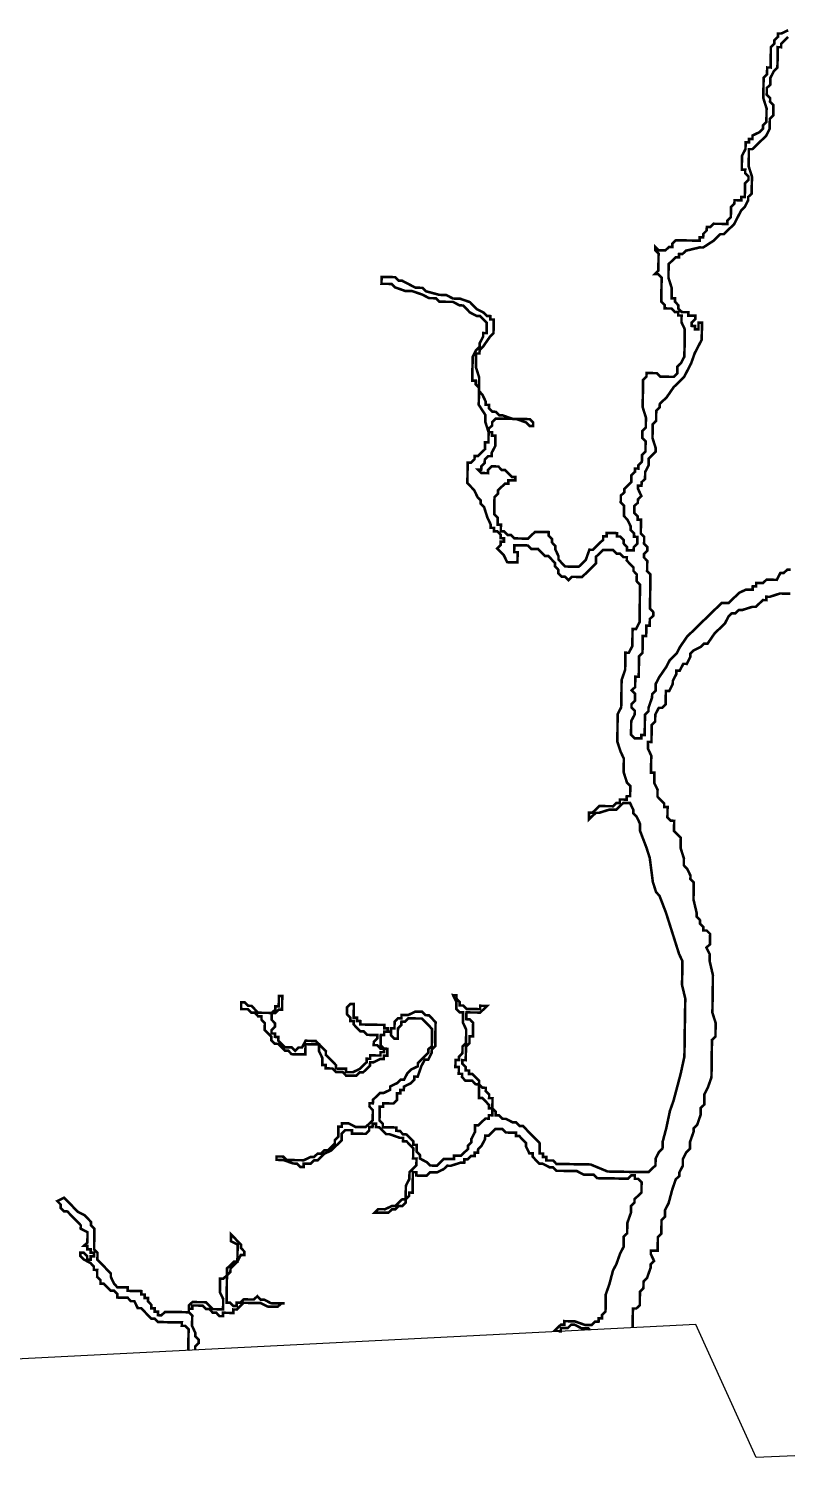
# Model space of a CAD drawing. Header units: metres. Extents: x 266208 to 280437, y 2124392 to 2131586.
# Drawn here: x 267410 to 268292, y 2127092 to 2128779 of the extents above; entities that cross this region are included whole.
import ezdxf

# ---------------------------------------------------------------- set-up
doc = ezdxf.new("R2010")
doc.units = ezdxf.units.M
doc.layers.add('LOW TIDE LINE', color=5, linetype='Continuous')

msp = doc.modelspace()

# ---------------------------------------------------------------- linework, layer by layer
at = {"color": 3}
msp.add_lwpolyline([(269357.3, 2126802.5), (269075.3, 2126943.5), (268581.9, 2127126.8), (268257.7, 2127112.7), (268187.2, 2127267.7), (267355.5, 2127225.4)], dxfattribs=at)
at = {"layer": 'LOW TIDE LINE', "const_width": 3}
for points in [[(268021.9, 2127259.3), (268021.9, 2127260), (268025.9, 2127263.9), (268030, 2127267.8), (268033.9, 2127267.8), (268034, 2127271.8), (268038, 2127271.7), (268042, 2127271.6), (268045.9, 2127271.6), (268057.8, 2127267.4), (268061.8, 2127267.4), (268065.8, 2127267.3), (268069.8, 2127271.2), (268073.8, 2127271.2), (268073.9, 2127275.2), (268077.8, 2127275.1), (268077.9, 2127279.1), (268081.9, 2127283), (268082, 2127287), (268082.2, 2127298.9), (268082.2, 2127302.9), (268086.4, 2127314.8), (268090.6, 2127330.7), (268094.7, 2127338.6), (268098.9, 2127350.5), (268103, 2127358.4), (268103, 2127362.3), (268103.1, 2127366.3), (268103.1, 2127370.3), (268107.2, 2127374.2), (268107.2, 2127378.2), (268107.3, 2127386.2), (268111.5, 2127398.1), (268111.6, 2127406), (268115.7, 2127410), (268115.7, 2127413.9), (268119.8, 2127417.9), (268123.8, 2127421.8), (268123.9, 2127425.8), (268123.9, 2127429.7), (268124, 2127433.7), (268120, 2127437.8), (268116.1, 2127437.8), (268116.1, 2127441.8), (268112.1, 2127441.9), (268108.1, 2127437.9), (268096.2, 2127438.1), (268092.2, 2127438.2), (268080.2, 2127438.3), (268072.3, 2127438.5), (268068.3, 2127442.5), (268060.4, 2127442.6), (268056.4, 2127442.7), (268048.5, 2127446.8), (268044.5, 2127446.8), (268040.5, 2127446.9), (268028.6, 2127447.1), (268024.6, 2127447.1), (268020.7, 2127451.2), (268016.7, 2127451.2), (268008.8, 2127455.3), (268004.8, 2127455.4), (268000.9, 2127459.4), (267997, 2127463.5), (267997, 2127467.4), (267993.1, 2127467.5), (267989.2, 2127475.5), (267989.2, 2127479.5), (267985.3, 2127483.5), (267981.4, 2127487.6), (267977.4, 2127487.6), (267977.5, 2127491.6), (267973.5, 2127491.7), (267969.5, 2127491.7), (267965.5, 2127491.8), (267961.6, 2127495.8), (267957.6, 2127495.9), (267953.7, 2127496), (267949.6, 2127492), (267945.6, 2127488.1), (267941.6, 2127488.2), (267941.5, 2127484.2), (267937.4, 2127476.3), (267933.4, 2127472.4), (267933.3, 2127468.4), (267929.4, 2127468.4), (267929.3, 2127464.5), (267925.3, 2127464.5), (267921.3, 2127460.6), (267917.3, 2127460.6), (267917.2, 2127456.7), (267913.3, 2127456.7), (267901.3, 2127452.9), (267897.3, 2127453), (267893.2, 2127449), (267885.2, 2127445.2), (267881.2, 2127445.2), (267877.3, 2127445.3), (267873.2, 2127441.4), (267869.2, 2127441.4), (267865.3, 2127441.5), (267861.3, 2127441.6), (267861.3, 2127445.5), (267857.3, 2127445.6), (267857.3, 2127441.6), (267857.2, 2127437.6), (267857.2, 2127433.6), (267857.1, 2127425.7), (267857, 2127421.7), (267853, 2127421.8), (267853, 2127417.8), (267848.9, 2127413.9), (267848.9, 2127409.9), (267844.8, 2127405.9), (267840.8, 2127406), (267836.8, 2127402.1), (267832.8, 2127402.1), (267828.8, 2127398.2), (267824.8, 2127398.3), (267820.8, 2127398.3), (267816.8, 2127398.4), (267812.9, 2127398.4), (267816.9, 2127402.4), (267824.9, 2127402.3), (267832.9, 2127406.1), (267836.9, 2127406.1), (267840.9, 2127410), (267844.9, 2127413.9), (267848.9, 2127413.9), (267849, 2127417.8), (267849, 2127421.8), (267849.2, 2127429.8), (267853.3, 2127437.7), (267853.3, 2127441.7), (267853.4, 2127445.6), (267857.4, 2127449.6), (267861.4, 2127453.5), (267861.5, 2127457.5), (267861.6, 2127461.5), (267857.6, 2127461.5), (267857.7, 2127469.5), (267857.8, 2127473.5), (267853.8, 2127477.5), (267849.9, 2127481.5), (267845.9, 2127481.6), (267846, 2127485.6), (267842, 2127485.6), (267830.1, 2127489.8), (267826.1, 2127489.9), (267822.2, 2127493.9), (267818.3, 2127497.9), (267814.3, 2127498), (267814.4, 2127502), (267810.4, 2127502), (267810.3, 2127498.1), (267806.4, 2127498.1), (267806.3, 2127494.1), (267802.3, 2127490.2), (267798.3, 2127490.3), (267794.3, 2127490.3), (267790.3, 2127490.4), (267786.3, 2127490.4), (267786.4, 2127494.4), (267782.4, 2127494.5), (267778.4, 2127494.5), (267774.4, 2127490.6), (267774.3, 2127486.6), (267774.3, 2127482.6), (267766.2, 2127474.8), (267762.2, 2127470.9), (267754.1, 2127467), (267750.1, 2127463.1), (267746.1, 2127459.2), (267742.1, 2127459.2), (267738, 2127455.3), (267734.1, 2127455.4), (267730.1, 2127455.4), (267730, 2127451.4), (267726, 2127451.5), (267722.1, 2127455.5), (267718.1, 2127455.6), (267706.2, 2127459.7), (267702.3, 2127459.8), (267698.3, 2127459.9), (267698.3, 2127463.8), (267702.3, 2127463.8), (267706.3, 2127463.7), (267710.2, 2127459.7), (267714.2, 2127459.6), (267718.2, 2127459.6), (267722.2, 2127459.5), (267726.1, 2127459.5), (267730.1, 2127459.4), (267738.2, 2127463.3), (267742.1, 2127463.2), (267746.2, 2127467.1), (267750.2, 2127467.1), (267754.2, 2127471), (267758.2, 2127470.9), (267762.2, 2127474.9), (267766.3, 2127478.8), (267766.3, 2127482.8), (267770.3, 2127486.7), (267770.5, 2127494.7), (267770.5, 2127498.6), (267774.5, 2127498.6), (267774.6, 2127502.6), (267778.5, 2127502.5), (267782.5, 2127502.4), (267790.4, 2127498.3), (267794.4, 2127498.3), (267798.4, 2127498.2), (267802.4, 2127498.2), (267806.4, 2127502.1), (267810.4, 2127506), (267810.5, 2127510), (267810.6, 2127514), (267810.6, 2127518), (267806.7, 2127522), (267806.8, 2127526), (267810.7, 2127525.9), (267810.8, 2127529.9), (267814.8, 2127533.8), (267818.9, 2127537.8), (267822.9, 2127537.7), (267830.9, 2127541.6), (267830.9, 2127545.5), (267839, 2127549.4), (267843, 2127553.3), (267847, 2127553.3), (267851.1, 2127561.2), (267855.1, 2127565.1), (267863.1, 2127569), (267863.2, 2127572.9), (267867.2, 2127576.9), (267871.3, 2127580.8), (267875.3, 2127584.7), (267875.4, 2127588.7), (267879.4, 2127592.6), (267879.5, 2127596.6), (267879.5, 2127600.6), (267879.6, 2127604.6), (267879.6, 2127608.5), (267879.7, 2127612.5), (267875.8, 2127616.6), (267871.9, 2127620.6), (267867.9, 2127624.7), (267864, 2127624.7), (267860, 2127624.8), (267856, 2127624.8), (267852, 2127624.9), (267848, 2127621), (267844, 2127621), (267843.9, 2127617), (267839.9, 2127613.1), (267839.8, 2127609.1), (267839.8, 2127605.2), (267839.7, 2127601.2), (267835.7, 2127601.2), (267831.8, 2127605.3), (267831.9, 2127609.2), (267827.9, 2127609.3), (267823.9, 2127609.4), (267823.8, 2127605.4), (267819.9, 2127605.4), (267819.8, 2127601.5), (267819.8, 2127597.5), (267819.7, 2127593.5), (267823.6, 2127589.5), (267827.6, 2127589.4), (267827.5, 2127585.4), (267827.5, 2127581.4), (267823.5, 2127581.5), (267823.4, 2127577.5), (267819.5, 2127577.6), (267811.4, 2127573.7), (267807.5, 2127573.8), (267807.4, 2127569.8), (267803.4, 2127565.9), (267799.3, 2127561.9), (267795.3, 2127562), (267791.3, 2127558.1), (267787.3, 2127558.1), (267783.3, 2127558.2), (267779.4, 2127558.2), (267775.4, 2127562.3), (267767.5, 2127562.4), (267763.6, 2127566.4), (267759.6, 2127566.5), (267755.6, 2127566.6), (267755.6, 2127570.5), (267751.7, 2127570.6), (267751.7, 2127574.6), (267751.8, 2127578.6), (267747.9, 2127586.6), (267748, 2127590.6), (267748, 2127594.5), (267744.1, 2127594.6), (267740.1, 2127594.7), (267736.1, 2127594.7), (267732.1, 2127594.8), (267732.1, 2127590.8), (267731.9, 2127582.8), (267728, 2127582.9), (267724, 2127582.9), (267720, 2127583), (267716, 2127583.1), (267712.1, 2127587.1), (267708.1, 2127587.2), (267704.2, 2127591.2), (267700.3, 2127595.2), (267696.3, 2127595.3), (267692.4, 2127599.3), (267692.4, 2127603.3), (267688.5, 2127607.4), (267684.6, 2127611.4), (267684.7, 2127619.4), (267680.8, 2127623.4), (267680.8, 2127627.4), (267676.8, 2127627.4), (267672.9, 2127631.5), (267668.9, 2127631.5), (267665, 2127635.6), (267657.1, 2127635.7), (267657.2, 2127643.7), (267661.1, 2127643.6), (267665.1, 2127639.6), (267669.1, 2127639.5), (267673, 2127635.5), (267676.9, 2127631.4), (267680.9, 2127631.4), (267684.9, 2127631.3), (267688.8, 2127631.3), (267692.8, 2127631.2), (267696.9, 2127635.1), (267696.9, 2127639.1), (267700.9, 2127639), (267701, 2127643), (267701.1, 2127651), (267705.1, 2127650.9), (267705, 2127646.9), (267704.9, 2127643), (267704.9, 2127639), (267704.8, 2127635), (267700.8, 2127635.1), (267696.8, 2127631.1), (267692.8, 2127631.2), (267692.8, 2127627.2), (267692.7, 2127623.2), (267696.6, 2127619.2), (267696.6, 2127615.2), (267692.5, 2127611.3), (267692.5, 2127607.3), (267696.5, 2127607.2), (267696.4, 2127603.3), (267700.4, 2127603.2), (267700.3, 2127599.2), (267704.2, 2127595.2), (267708.2, 2127591.1), (267712.1, 2127591.1), (267716.1, 2127591), (267720, 2127587), (267724.1, 2127590.9), (267728.1, 2127590.9), (267732.2, 2127598.8), (267736.1, 2127598.7), (267740.1, 2127598.6), (267744.1, 2127598.6), (267748, 2127594.5), (267752, 2127590.5), (267755.9, 2127586.5), (267755.8, 2127582.5), (267759.7, 2127578.4), (267763.7, 2127574.4), (267767.6, 2127570.4), (267767.5, 2127566.4), (267771.5, 2127566.3), (267775.5, 2127566.3), (267779.5, 2127566.2), (267779.4, 2127562.2), (267783.4, 2127562.2), (267787.4, 2127562.1), (267795.4, 2127566), (267799.4, 2127569.9), (267803.5, 2127573.8), (267803.5, 2127577.8), (267807.5, 2127577.7), (267807.6, 2127581.7), (267811.6, 2127581.7), (267815.5, 2127581.6), (267819.5, 2127581.6), (267819.6, 2127585.5), (267823.6, 2127585.5), (267823.6, 2127589.5), (267819.6, 2127589.5), (267815.7, 2127593.6), (267811.7, 2127593.6), (267811.8, 2127597.6), (267815.8, 2127601.5), (267815.9, 2127605.5), (267811.9, 2127605.6), (267807.9, 2127605.6), (267803.9, 2127605.7), (267800, 2127609.7), (267796, 2127609.8), (267792.1, 2127613.8), (267788.2, 2127617.9), (267788.3, 2127621.8), (267784.3, 2127621.9), (267784.3, 2127625.9), (267780.4, 2127629.9), (267780.5, 2127633.9), (267780.5, 2127637.9), (267784.6, 2127641.8), (267788.5, 2127641.7), (267788.5, 2127637.8), (267788.4, 2127633.8), (267788.4, 2127629.8), (267788.3, 2127625.8), (267792.3, 2127625.8), (267792.2, 2127621.8), (267796.2, 2127621.7), (267796.2, 2127617.7), (267800.1, 2127617.7), (267808.1, 2127617.6), (267812.1, 2127617.5), (267816.1, 2127617.4), (267820, 2127617.4), (267824, 2127617.3), (267824, 2127613.3), (267827.9, 2127613.3), (267827.9, 2127609.3), (267831.9, 2127609.2), (267831.9, 2127613.2), (267835.9, 2127613.2), (267836, 2127621.1), (267840.1, 2127625.1), (267844, 2127625), (267844.1, 2127629), (267848.1, 2127628.9), (267852.1, 2127628.9), (267860.1, 2127632.7), (267864.1, 2127632.7), (267868, 2127632.6), (267872, 2127628.6), (267876, 2127628.5), (267879.9, 2127624.5), (267883.8, 2127620.4), (267883.7, 2127616.5), (267883.7, 2127612.5), (267883.6, 2127608.5), (267883.6, 2127604.5), (267883.5, 2127600.5), (267883.4, 2127596.5), (267883.4, 2127592.6), (267879.4, 2127588.6), (267879.3, 2127584.7), (267875.2, 2127576.8), (267871.2, 2127576.8), (267867.1, 2127568.9), (267863, 2127557), (267859, 2127557.1), (267858.9, 2127553.1), (267854.9, 2127549.2), (267846.9, 2127545.3), (267846.8, 2127541.3), (267842.8, 2127541.4), (267842.8, 2127537.4), (267838.8, 2127537.5), (267838.7, 2127529.5), (267834.6, 2127525.6), (267826.7, 2127525.7), (267822.7, 2127525.7), (267822.6, 2127521.8), (267818.6, 2127521.8), (267818.6, 2127517.8), (267818.5, 2127513.9), (267818.5, 2127509.9), (267818.4, 2127505.9), (267822.3, 2127501.9), (267822.3, 2127497.9), (267826.3, 2127497.8), (267830.2, 2127497.8), (267838.2, 2127497.6), (267838.1, 2127493.7), (267842.1, 2127493.6), (267846, 2127489.6), (267850, 2127489.5), (267854, 2127485.5), (267857.9, 2127481.4), (267857.8, 2127477.4), (267861.8, 2127477.4), (267861.7, 2127469.4), (267865.6, 2127465.4), (267865.5, 2127461.4), (267873.4, 2127457.3), (267877.4, 2127453.3), (267881.4, 2127453.2), (267885.3, 2127453.1), (267889.4, 2127457.1), (267893.4, 2127461), (267905.4, 2127460.8), (267905.4, 2127464.8), (267913.4, 2127464.7), (267917.4, 2127468.6), (267921.5, 2127472.5), (267921.5, 2127476.5), (267925.6, 2127480.4), (267925.6, 2127484.4), (267929.7, 2127492.3), (267929.8, 2127496.3), (267929.8, 2127500.3), (267933.8, 2127500.2), (267937.8, 2127504.2), (267941.9, 2127508.1), (267945.9, 2127508), (267945.9, 2127512), (267949.9, 2127511.9), (267950, 2127515.9), (267950, 2127519.9), (267946, 2127520), (267946.1, 2127523.9), (267942.2, 2127528), (267938.3, 2127532), (267934.3, 2127532.1), (267934.3, 2127536.1), (267934.4, 2127540), (267934.4, 2127544), (267934.5, 2127548), (267930.5, 2127548.1), (267926.6, 2127552.1), (267922.6, 2127552.2), (267918.6, 2127552.2), (267914.7, 2127556.3), (267914.8, 2127560.2), (267910.8, 2127560.3), (267910.9, 2127564.3), (267910.9, 2127568.3), (267906.9, 2127568.3), (267907, 2127572.3), (267907, 2127576.3), (267911, 2127576.2), (267911.1, 2127580.2), (267915.1, 2127584.1), (267915.2, 2127592.1), (267919.3, 2127596), (267919.3, 2127600), (267919.4, 2127604), (267919.5, 2127608), (267919.5, 2127611.9), (267915.6, 2127620), (267915.7, 2127624), (267915.8, 2127627.9), (267915.8, 2127631.9), (267911.8, 2127632), (267907.9, 2127636), (267908, 2127644), (267904.2, 2127652), (267908.2, 2127651.9), (267908.1, 2127648), (267912, 2127643.9), (267912, 2127639.9), (267915.9, 2127639.9), (267919.9, 2127635.8), (267923.8, 2127635.8), (267927.8, 2127635.7), (267931.8, 2127635.7), (267935.8, 2127635.6), (267935.8, 2127639.6), (267939.8, 2127639.5), (267943.8, 2127639.5), (267939.8, 2127635.5), (267935.7, 2127631.6), (267931.7, 2127631.7), (267927.8, 2127631.7), (267923.8, 2127631.8), (267919.8, 2127631.9), (267919.7, 2127627.9), (267919.7, 2127623.9), (267923.7, 2127623.8), (267927.6, 2127619.8), (267927.5, 2127615.8), (267927.5, 2127611.8), (267927.4, 2127607.9), (267927.4, 2127603.9), (267923.4, 2127603.9), (267923.3, 2127599.9), (267923.3, 2127596), (267919.2, 2127592), (267919.2, 2127588.1), (267919, 2127580.1), (267919, 2127576.1), (267915, 2127576.2), (267914.9, 2127572.2), (267918.9, 2127568.2), (267918.8, 2127564.2), (267922.8, 2127564.1), (267922.7, 2127560.1), (267926.7, 2127560.1), (267930.6, 2127556), (267934.6, 2127552), (267934.5, 2127548), (267938.4, 2127544), (267942.4, 2127543.9), (267942.3, 2127539.9), (267946.3, 2127535.9), (267946.2, 2127531.9), (267950.2, 2127531.8), (267950, 2127519.9), (267953.9, 2127515.9), (267953.9, 2127511.9), (267957.9, 2127511.8), (267961.8, 2127507.8), (267965.8, 2127507.7), (267973.7, 2127503.6), (267977.7, 2127503.6), (267981.6, 2127499.5), (267985.6, 2127499.5), (267989.5, 2127495.4), (267993.4, 2127491.4), (267997.3, 2127487.4), (268001.3, 2127483.3), (268005.2, 2127479.3), (268005.1, 2127475.3), (268005, 2127467.3), (268009, 2127467.3), (268008.9, 2127463.3), (268012.9, 2127463.2), (268012.8, 2127459.2), (268020.8, 2127459.1), (268024.7, 2127455.1), (268028.7, 2127455), (268040.7, 2127454.9), (268048.6, 2127454.7), (268056.6, 2127454.6), (268064.5, 2127454.5), (268084.3, 2127446.3), (268088.3, 2127446.2), (268096.3, 2127446.1), (268112.2, 2127445.8), (268116.2, 2127445.8), (268120.2, 2127445.7), (268124.1, 2127445.7), (268128.1, 2127445.6), (268132.1, 2127445.6), (268136.1, 2127449.5), (268140.2, 2127453.4), (268140.3, 2127461.4), (268144.4, 2127469.3), (268148.4, 2127473.2), (268148.6, 2127481.2), (268152.8, 2127497), (268157, 2127516.9), (268161.2, 2127528.8), (268165.4, 2127544.6), (268169.6, 2127560.5), (268173.9, 2127580.4), (268174, 2127588.3), (268174.1, 2127592.3), (268174.2, 2127604.2), (268174.4, 2127616.2), (268174.6, 2127628.1), (268174.9, 2127648), (268171.1, 2127664), (268171.3, 2127672), (268171.4, 2127680), (268171.5, 2127691.9), (268167.7, 2127699.9), (268152.5, 2127747.9), (268144.8, 2127768), (268140.9, 2127772), (268137.1, 2127784), (268133.5, 2127811.9), (268129.7, 2127823.9), (268122, 2127844), (268122.1, 2127851.9), (268118.3, 2127859.9), (268114.3, 2127864), (268114.4, 2127868), (268110.5, 2127876), (268106.5, 2127876), (268102.6, 2127876.1), (268098.5, 2127872.2), (268094.5, 2127868.3), (268090.5, 2127868.3), (268086.5, 2127868.4), (268074.5, 2127864.6), (268070.5, 2127864.6), (268066.5, 2127860.7), (268062.5, 2127856.8), (268062.6, 2127864.7), (268066.6, 2127864.7), (268074.6, 2127872.5), (268078.6, 2127872.5), (268082.6, 2127872.4), (268090.6, 2127872.3), (268094.6, 2127876.2), (268098.6, 2127876.2), (268098.6, 2127880.1), (268102.6, 2127880.1), (268106.6, 2127880), (268106.7, 2127884), (268110.6, 2127884), (268110.7, 2127887.9), (268110.8, 2127895.9), (268106.9, 2127899.9), (268103.1, 2127911.9), (268103.1, 2127915.9), (268103.3, 2127927.9), (268099.5, 2127935.9), (268095.6, 2127947.9), (268095.7, 2127951.9), (268095.8, 2127955.9), (268095.9, 2127963.8), (268095.9, 2127967.8), (268096.1, 2127975.8), (268096.1, 2127979.7), (268100.2, 2127987.7), (268100.3, 2127995.6), (268100.4, 2127999.6), (268100.6, 2128011.5), (268100.6, 2128015.5), (268100.7, 2128019.5), (268104.8, 2128031.4), (268104.9, 2128035.4), (268104.9, 2128039.4), (268105, 2128043.3), (268105.1, 2128047.3), (268105.1, 2128051.3), (268109.1, 2128051.2), (268113.2, 2128059.1), (268113.3, 2128063.1), (268113.3, 2128067.1), (268113.4, 2128075.1), (268113.5, 2128079.1), (268117.5, 2128079), (268121.6, 2128086.9), (268121.6, 2128090.9), (268121.7, 2128094.9), (268121.7, 2128098.8), (268121.8, 2128102.8), (268121.9, 2128110.8), (268122, 2128118.8), (268122.2, 2128126.7), (268122.2, 2128130.7), (268118.3, 2128134.7), (268118.4, 2128142.7), (268114.5, 2128146.7), (268114.5, 2128150.7), (268110.6, 2128154.8), (268106.7, 2128158.8), (268106.8, 2128162.8), (268102.8, 2128162.8), (268098.8, 2128166.9), (268094.9, 2128166.9), (268090.9, 2128171), (268087, 2128171), (268083, 2128171.1), (268079, 2128171.2), (268075, 2128167.2), (268070.9, 2128163.3), (268070.8, 2128155.4), (268066.8, 2128151.4), (268062.7, 2128147.5), (268058.7, 2128143.6), (268054.6, 2128139.7), (268050.7, 2128139.7), (268046.7, 2128139.8), (268042.7, 2128139.8), (268038.7, 2128135.9), (268034.7, 2128139.9), (268030.8, 2128140), (268026.8, 2128144), (268026.9, 2128148), (268023, 2128152.1), (268023, 2128156), (268019.1, 2128160.1), (268015.2, 2128164.1), (268011.2, 2128164.2), (268007.3, 2128168.2), (268003.4, 2128172.3), (267999.4, 2128172.3), (267995.4, 2128172.4), (267991.5, 2128176.4), (267987.5, 2128176.5), (267983.5, 2128176.5), (267979.5, 2128176.6), (267975.6, 2128176.7), (267975.5, 2128172.7), (267975.4, 2128168.7), (267979.4, 2128168.6), (267979.4, 2128164.7), (267979.3, 2128160.7), (267979.2, 2128156.7), (267975.3, 2128156.7), (267971.3, 2128156.8), (267967.3, 2128156.9), (267963.4, 2128164.9), (267959.5, 2128168.9), (267955.6, 2128173), (267959.6, 2128176.9), (267959.7, 2128180.9), (267963.7, 2128180.8), (267963.7, 2128184.8), (267959.7, 2128184.9), (267959.8, 2128188.8), (267955.9, 2128192.9), (267951.9, 2128192.9), (267952, 2128196.9), (267948, 2128197), (267948, 2128201), (267944.2, 2128209), (267940.4, 2128221), (267936.4, 2128225), (267936.5, 2128229), (267932.6, 2128233), (267928.7, 2128241.1), (267924.8, 2128245.1), (267920.9, 2128249.1), (267920.9, 2128253.1), (267921, 2128257.1), (267921, 2128261.1), (267921.1, 2128265.1), (267921.2, 2128269.1), (267921.2, 2128273), (267925.2, 2128273), (267929.2, 2128276.9), (267929.3, 2128280.9), (267933.3, 2128280.8), (267937.3, 2128284.7), (267941.4, 2128288.7), (267941.4, 2128292.6), (267941.5, 2128296.6), (267945.4, 2128296.6), (267945.5, 2128300.6), (267945.6, 2128308.5), (267941.8, 2128320.5), (267941.9, 2128324.5), (267941.9, 2128328.5), (267934.1, 2128340.5), (267934.3, 2128348.5), (267934.4, 2128356.5), (267934.4, 2128360.5), (267930.5, 2128364.5), (267930.6, 2128368.5), (267926.6, 2128368.5), (267926.6, 2128372.5), (267926.7, 2128376.5), (267926.8, 2128384.5), (267926.9, 2128388.4), (267926.9, 2128392.4), (267927, 2128396.4), (267931.1, 2128404.3), (267935.1, 2128408.2), (267935.2, 2128412.2), (267939.3, 2128420.1), (267939.3, 2128424.1), (267943.3, 2128424), (267943.4, 2128428), (267943.4, 2128432), (267943.5, 2128436), (267939.6, 2128440), (267935.7, 2128444.1), (267931.7, 2128444.1), (267923.8, 2128448.2), (267915.9, 2128456.3), (267911.9, 2128456.4), (267904, 2128460.5), (267900.1, 2128460.5), (267896.1, 2128460.6), (267888.1, 2128460.7), (267884.2, 2128464.7), (267880.2, 2128464.8), (267876.2, 2128464.9), (267868.3, 2128469), (267856.4, 2128473.1), (267848.5, 2128473.2), (267836.6, 2128477.4), (267832.7, 2128481.4), (267828.7, 2128481.5), (267824.7, 2128481.5), (267820.7, 2128481.6), (267820.8, 2128485.6), (267820.8, 2128489.6), (267824.8, 2128489.5), (267828.8, 2128489.4), (267832.8, 2128489.4), (267836.8, 2128489.3), (267840.7, 2128485.3), (267844.7, 2128485.2), (267860.5, 2128477), (267868.4, 2128476.9), (267872.4, 2128472.9), (267888.2, 2128468.7), (267896.2, 2128468.5), (267904.1, 2128464.4), (267912.1, 2128464.3), (267923.9, 2128460.2), (267927.9, 2128456.1), (267931.8, 2128452.1), (267939.7, 2128448), (267943.6, 2128444), (267947.6, 2128443.9), (267947.5, 2128439.9), (267951.5, 2128439.9), (267951.5, 2128435.9), (267951.4, 2128431.9), (267951.4, 2128427.9), (267951.3, 2128423.9), (267947.3, 2128420), (267939.1, 2128408.2), (267935.1, 2128404.3), (267935, 2128400.3), (267931, 2128400.3), (267931, 2128396.3), (267930.9, 2128392.4), (267930.8, 2128384.4), (267934.6, 2128372.4), (267934.5, 2128364.4), (267934.4, 2128356.5), (267938.3, 2128352.4), (267942.2, 2128344.4), (267942.1, 2128340.4), (267946.1, 2128340.4), (267946, 2128336.4), (267950, 2128332.4), (267953.9, 2128332.3), (267957.9, 2128328.3), (267961.8, 2128328.2), (267973.7, 2128324), (267977.7, 2128324), (267985.7, 2128323.9), (267989.6, 2128323.8), (267993.6, 2128323.7), (267997.6, 2128319.7), (267997.5, 2128315.7), (267993.5, 2128315.8), (267989.6, 2128319.8), (267977.7, 2128324), (267965.8, 2128324.2), (267961.8, 2128324.2), (267957.8, 2128324.3), (267953.8, 2128324.3), (267949.8, 2128320.4), (267949.7, 2128316.4), (267945.7, 2128312.5), (267945.6, 2128308.5), (267949.6, 2128308.5), (267949.5, 2128304.5), (267953.5, 2128304.4), (267953.5, 2128300.4), (267953.4, 2128296.5), (267953.4, 2128292.5), (267949.3, 2128284.6), (267949.2, 2128280.6), (267945.2, 2128280.6), (267941.2, 2128276.7), (267941.1, 2128272.7), (267937.1, 2128268.8), (267937, 2128264.8), (267933, 2128264.9), (267937, 2128260.9), (267940.9, 2128260.8), (267944.9, 2128260.7), (267945, 2128264.7), (267949, 2128268.6), (267953, 2128268.6), (267957, 2128268.5), (267960.9, 2128264.5), (267964.9, 2128264.4), (267968.8, 2128260.4), (267972.7, 2128256.3), (267976.7, 2128256.3), (267976.7, 2128252.3), (267972.7, 2128252.4), (267968.7, 2128252.4), (267968.6, 2128248.4), (267964.7, 2128248.5), (267960.6, 2128244.6), (267956.6, 2128240.7), (267956.5, 2128236.7), (267952.5, 2128232.7), (267952.4, 2128228.8), (267952.4, 2128224.8), (267952.3, 2128220.8), (267952.2, 2128216.8), (267952.2, 2128212.8), (267956.1, 2128208.8), (267956.1, 2128204.8), (267956, 2128200.8), (267960, 2128200.8), (267959.9, 2128196.8), (267959.9, 2128192.8), (267963.8, 2128192.8), (267967.8, 2128188.7), (267971.7, 2128188.7), (267975.7, 2128184.6), (267979.6, 2128184.6), (267983.6, 2128184.5), (267987.6, 2128184.4), (267991.6, 2128184.4), (267995.6, 2128188.3), (267999.7, 2128192.2), (268003.7, 2128192.2), (268007.6, 2128192.1), (268011.6, 2128192.1), (268015.6, 2128192), (268015.5, 2128188), (268019.5, 2128184), (268019.4, 2128180), (268023.3, 2128176), (268023.3, 2128172), (268027.1, 2128164), (268027.1, 2128160), (268031, 2128155.9), (268034.9, 2128151.9), (268038.9, 2128151.8), (268042.9, 2128151.8), (268046.9, 2128151.7), (268050.8, 2128151.7), (268054.9, 2128155.6), (268058.9, 2128159.5), (268063.1, 2128171.4), (268067.1, 2128171.3), (268071.1, 2128175.3), (268075.1, 2128179.2), (268079.2, 2128183.1), (268079.2, 2128187.1), (268083.2, 2128187), (268083.3, 2128191), (268087.3, 2128191), (268091.2, 2128190.9), (268095.2, 2128190.8), (268095.2, 2128186.9), (268099.1, 2128186.8), (268103.1, 2128182.8), (268103, 2128178.8), (268106.9, 2128174.7), (268106.9, 2128170.8), (268110.8, 2128170.7), (268114.8, 2128170.6), (268114.9, 2128174.6), (268118.9, 2128178.5), (268119, 2128182.5), (268119, 2128186.5), (268115.1, 2128186.6), (268115.1, 2128190.5), (268111.2, 2128194.6), (268111.3, 2128198.6), (268107.4, 2128206.6), (268103.5, 2128210.6), (268103.5, 2128214.6), (268103.6, 2128218.6), (268103.6, 2128222.6), (268099.7, 2128226.6), (268099.8, 2128234.6), (268103.9, 2128238.5), (268103.9, 2128242.5), (268108, 2128246.4), (268112, 2128250.3), (268112.1, 2128254.3), (268112.1, 2128258.3), (268116.2, 2128262.2), (268116.2, 2128266.2), (268120.2, 2128266.1), (268120.3, 2128270.1), (268124.3, 2128274), (268124.4, 2128278), (268124.4, 2128282), (268128.5, 2128285.9), (268128.5, 2128289.9), (268128.6, 2128293.9), (268128.6, 2128297.9), (268124.7, 2128301.9), (268124.8, 2128305.9), (268124.8, 2128309.9), (268128.9, 2128313.8), (268128.9, 2128317.8), (268129, 2128321.8), (268129, 2128325.7), (268125.2, 2128337.8), (268125.3, 2128341.7), (268125.4, 2128349.7), (268125.5, 2128353.7), (268125.6, 2128361.6), (268125.6, 2128365.6), (268125.7, 2128369.6), (268129.7, 2128373.5), (268129.8, 2128377.5), (268133.8, 2128377.5), (268137.8, 2128377.4), (268141.7, 2128377.3), (268145.7, 2128373.3), (268149.6, 2128373.2), (268153.6, 2128373.2), (268157.6, 2128373.1), (268161.6, 2128373.1), (268165.6, 2128377), (268165.7, 2128381), (268165.7, 2128385), (268169.8, 2128388.9), (268173.9, 2128396.8), (268173.9, 2128400.8), (268174, 2128404.7), (268174.1, 2128408.7), (268174.1, 2128412.7), (268174.2, 2128420.7), (268174.3, 2128424.7), (268174.3, 2128428.6), (268170.5, 2128436.7), (268170.5, 2128440.6), (268170.6, 2128444.6), (268166.6, 2128444.7), (268166.7, 2128448.7), (268162.7, 2128448.7), (268158.8, 2128452.8), (268154.8, 2128452.8), (268150.8, 2128452.9), (268150.9, 2128456.9), (268146.9, 2128460.9), (268147, 2128464.9), (268147.1, 2128468.9), (268147.1, 2128472.8), (268147.2, 2128480.8), (268147.3, 2128484.8), (268147.4, 2128488.8), (268143.4, 2128492.8), (268139.5, 2128492.9), (268143.5, 2128496.8), (268143.5, 2128500.8), (268143.7, 2128508.7), (268143.7, 2128512.7), (268143.8, 2128516.7), (268139.9, 2128520.7), (268139.9, 2128524.7), (268143.8, 2128520.7), (268147.8, 2128520.6), (268151.8, 2128520.6), (268155.8, 2128524.5), (268159.8, 2128524.4), (268159.9, 2128528.4), (268163.9, 2128532.3), (268167.9, 2128532.3), (268171.9, 2128532.2), (268179.8, 2128532.1), (268183.8, 2128532), (268187.8, 2128532), (268191.8, 2128531.9), (268191.8, 2128535.9), (268195.8, 2128535.8), (268195.9, 2128539.8), (268199.9, 2128543.8), (268200, 2128547.7), (268204, 2128547.7), (268208, 2128551.6), (268212, 2128551.5), (268216, 2128551.5), (268219.9, 2128551.4), (268223.9, 2128551.4), (268224, 2128555.4), (268228, 2128559.3), (268228.1, 2128563.3), (268228.2, 2128571.2), (268232.2, 2128575.1), (268232.3, 2128579.1), (268240.3, 2128579), (268240.3, 2128583), (268244.3, 2128582.9), (268244.4, 2128586.9), (268244.4, 2128590.9), (268244.5, 2128598.9), (268248.6, 2128602.8), (268248.6, 2128606.8), (268244.7, 2128610.8), (268244.8, 2128614.8), (268240.8, 2128614.8), (268240.8, 2128618.8), (268241, 2128626.8), (268241, 2128630.8), (268245.1, 2128638.7), (268245.2, 2128642.7), (268245.2, 2128646.6), (268249.2, 2128646.6), (268249.3, 2128650.6), (268253.3, 2128650.5), (268253.3, 2128654.5), (268261.3, 2128658.4), (268265.4, 2128662.3), (268265.4, 2128666.3), (268269.5, 2128670.2), (268269.5, 2128674.2), (268269.6, 2128678.1), (268269.6, 2128682.1), (268269.7, 2128686.1), (268265.9, 2128698.1), (268266, 2128702.1), (268266, 2128706.1), (268266.1, 2128714), (268266.2, 2128718), (268266.2, 2128722), (268270.3, 2128725.9), (268270.3, 2128729.9), (268270.4, 2128733.9), (268274.4, 2128733.8), (268274.4, 2128737.8), (268274.6, 2128745.8), (268274.6, 2128749.8), (268274.7, 2128753.7), (268274.7, 2128757.7), (268278.8, 2128761.6), (268278.8, 2128765.6), (268282.9, 2128769.5), (268282.9, 2128773.5), (268286.9, 2128773.5), (268294.9, 2128777.3)], [(268294.8, 2128769.4), (268290.8, 2128765.5), (268286.7, 2128761.5), (268286.7, 2128757.5), (268282.7, 2128757.6), (268282.6, 2128753.6), (268282.6, 2128749.6), (268282.5, 2128745.7), (268282.5, 2128741.7), (268282.3, 2128733.7), (268278.3, 2128729.8), (268274.2, 2128721.9), (268274.1, 2128717.9), (268274.1, 2128713.9), (268270, 2128710), (268270, 2128706), (268269.9, 2128702), (268273.9, 2128698), (268273.8, 2128694), (268277.7, 2128690), (268277.7, 2128686), (268277.6, 2128682), (268277.5, 2128678), (268273.5, 2128674.1), (268273.4, 2128670.1), (268273.3, 2128662.2), (268269.2, 2128654.3), (268265.2, 2128650.3), (268261.2, 2128646.4), (268257.1, 2128642.5), (268253.1, 2128638.6), (268249.1, 2128638.6), (268249, 2128634.6), (268249, 2128630.7), (268248.9, 2128626.7), (268248.9, 2128622.7), (268248.8, 2128618.7), (268252.6, 2128606.7), (268252.6, 2128602.7), (268252.5, 2128598.7), (268252.4, 2128594.8), (268252.4, 2128590.8), (268252.3, 2128586.8), (268248.3, 2128582.9), (268248.2, 2128578.9), (268244.1, 2128571), (268240.1, 2128567.1), (268236, 2128559.2), (268231.9, 2128551.3), (268227.9, 2128547.3), (268223.8, 2128543.4), (268219.8, 2128539.5), (268215.8, 2128539.5), (268211.8, 2128535.6), (268207.7, 2128531.7), (268195.7, 2128523.9), (268191.7, 2128524), (268175.7, 2128520.2), (268171.6, 2128516.3), (268167.7, 2128516.3), (268167.6, 2128512.4), (268163.6, 2128512.4), (268159.6, 2128508.5), (268155.6, 2128504.6), (268155.5, 2128500.6), (268155.4, 2128496.6), (268155.3, 2128488.7), (268159.1, 2128476.6), (268159.1, 2128472.7), (268159, 2128468.7), (268158.9, 2128464.7), (268162.9, 2128464.6), (268162.9, 2128460.7), (268166.8, 2128456.6), (268166.7, 2128452.6), (268170.7, 2128448.6), (268174.6, 2128448.5), (268178.6, 2128448.5), (268178.6, 2128444.5), (268182.5, 2128444.4), (268186.5, 2128444.4), (268186.5, 2128440.4), (268182.4, 2128436.5), (268182.4, 2128432.5), (268186.4, 2128432.4), (268186.3, 2128428.5), (268190.3, 2128428.4), (268190.3, 2128432.4), (268190.4, 2128436.4), (268194.4, 2128436.3), (268194.3, 2128432.3), (268194.3, 2128428.3), (268194.1, 2128420.4), (268194.1, 2128416.4), (268190, 2128408.5), (268185.9, 2128400.6), (268181.7, 2128388.7), (268177.6, 2128380.8), (268173.5, 2128372.9), (268169.5, 2128369), (268165.5, 2128365), (268161.4, 2128361.1), (268153.3, 2128349.3), (268149.2, 2128345.4), (268145.2, 2128341.4), (268145.1, 2128337.5), (268141.1, 2128333.5), (268141, 2128329.6), (268140.9, 2128321.6), (268136.9, 2128317.7), (268136.8, 2128309.7), (268136.7, 2128301.7), (268140.5, 2128289.7), (268140.4, 2128285.8), (268136.4, 2128281.8), (268132.3, 2128277.9), (268132.3, 2128273.9), (268132.2, 2128269.9), (268128.1, 2128262), (268128.1, 2128258.1), (268128, 2128254.1), (268124, 2128250.2), (268123.9, 2128246.2), (268119.9, 2128246.2), (268119.9, 2128242.2), (268123.7, 2128234.2), (268119.7, 2128230.3), (268119.6, 2128226.3), (268115.6, 2128222.4), (268115.5, 2128218.4), (268115.5, 2128214.4), (268119.4, 2128210.4), (268119.3, 2128206.4), (268123.3, 2128206.4), (268123.3, 2128202.4), (268123.2, 2128198.4), (268123.1, 2128194.4), (268123.1, 2128190.4), (268127, 2128186.4), (268126.9, 2128178.4), (268130.8, 2128174.4), (268130.8, 2128170.4), (268126.7, 2128166.5), (268126.7, 2128162.5), (268130.6, 2128158.5), (268130.5, 2128154.5), (268130.5, 2128150.5), (268130.4, 2128146.5), (268134.3, 2128142.5), (268134.3, 2128138.5), (268134.2, 2128134.5), (268134.2, 2128130.5), (268134, 2128122.6), (268134, 2128118.6), (268133.9, 2128114.6), (268133.9, 2128110.6), (268133.8, 2128106.6), (268133.7, 2128102.7), (268137.7, 2128098.6), (268137.6, 2128094.6), (268133.6, 2128090.7), (268133.5, 2128086.7), (268133.5, 2128082.7), (268129.5, 2128082.8), (268129.4, 2128078.8), (268129.4, 2128074.8), (268129.3, 2128070.9), (268125.3, 2128070.9), (268125.3, 2128066.9), (268125.1, 2128059), (268125.1, 2128055), (268125, 2128051), (268121, 2128047.1), (268120.9, 2128043.1), (268120.9, 2128039.1), (268120.8, 2128035.1), (268120.8, 2128031.2), (268120.7, 2128027.2), (268120.6, 2128023.2), (268116.7, 2128023.3), (268116.6, 2128019.3), (268116.5, 2128015.3), (268116.5, 2128011.3), (268112.4, 2128007.4), (268116.4, 2128003.3), (268116.3, 2127999.4), (268116.3, 2127995.4), (268112.2, 2127991.5), (268112.2, 2127987.5), (268116.1, 2127983.4), (268116, 2127979.5), (268111.9, 2127971.6), (268111.8, 2127963.6), (268111.7, 2127959.6), (268111.7, 2127955.6), (268115.6, 2127951.6), (268119.6, 2127951.5), (268123.6, 2127951.5), (268123.6, 2127955.4), (268127.6, 2127955.4), (268127.7, 2127959.4), (268127.7, 2127963.4), (268127.8, 2127971.3), (268127.9, 2127975.3), (268128, 2127979.3), (268132, 2127983.2), (268132.1, 2127987.2), (268136.2, 2127999.1), (268136.3, 2128003.1), (268140.3, 2128007), (268140.4, 2128014.9), (268144.5, 2128022.8), (268152.7, 2128034.7), (268156.8, 2128042.6), (268164.8, 2128050.4), (268168.9, 2128058.3), (268177.1, 2128070.2), (268189.2, 2128081.9), (268193.2, 2128085.9), (268201.3, 2128093.7), (268205.3, 2128097.6), (268209.4, 2128101.6), (268213.4, 2128105.5), (268217.5, 2128109.4), (268225.4, 2128109.3), (268233.5, 2128117.1), (268237.5, 2128121.1), (268245.6, 2128124.9), (268249.5, 2128124.9), (268253.5, 2128124.8), (268253.6, 2128128.8), (268257.6, 2128128.7), (268257.6, 2128132.7), (268261.6, 2128132.6), (268265.6, 2128132.6), (268269.6, 2128136.5), (268273.6, 2128136.5), (268277.6, 2128136.4), (268281.6, 2128136.3), (268285.7, 2128144.2), (268289.6, 2128144.2), (268293.7, 2128148.1), (268297.7, 2128148.1)], [(268297.3, 2128120.2), (268293.3, 2128120.2), (268289.3, 2128120.3), (268285.3, 2128120.4), (268273.3, 2128116.5), (268269.3, 2128116.6), (268269.3, 2128112.6), (268265.3, 2128112.7), (268261.3, 2128108.8), (268257.2, 2128104.8), (268253.2, 2128104.9), (268241.2, 2128101.1), (268237.3, 2128101.1), (268233.2, 2128097.2), (268229.2, 2128097.3), (268225.2, 2128093.4), (268221.1, 2128085.4), (268213, 2128077.6), (268209, 2128073.7), (268200.8, 2128061.8), (268196.9, 2128061.9), (268192.8, 2128058), (268184.8, 2128054.1), (268180.8, 2128050.2), (268180.7, 2128046.2), (268176.6, 2128038.3), (268172.6, 2128038.4), (268168.5, 2128030.5), (268164.5, 2128030.5), (268164.5, 2128026.5), (268160.4, 2128018.6), (268160.3, 2128014.7), (268156.2, 2128006.7), (268152.3, 2128006.8), (268152.2, 2128002.8), (268152.1, 2127998.8), (268152.1, 2127994.9), (268152, 2127990.9), (268148, 2127987), (268144, 2127987), (268139.9, 2127979.1), (268139.8, 2127971.1), (268135.7, 2127967.2), (268135.7, 2127963.2), (268135.6, 2127959.3), (268135.6, 2127955.3), (268135.5, 2127951.3), (268135.5, 2127947.3), (268131.5, 2127947.4), (268131.4, 2127943.4), (268131.4, 2127939.4), (268135.2, 2127931.4), (268135.2, 2127927.4), (268135, 2127919.4), (268135, 2127915.5), (268134.9, 2127911.5), (268138.9, 2127911.4), (268138.9, 2127907.4), (268138.8, 2127903.5), (268138.7, 2127899.5), (268142.6, 2127891.5), (268142.5, 2127887.5), (268142.5, 2127883.5), (268150.3, 2127875.4), (268150.3, 2127871.4), (268154.3, 2127871.4), (268154.2, 2127867.4), (268154.1, 2127859.4), (268158, 2127855.4), (268162, 2127855.3), (268161.9, 2127851.3), (268161.8, 2127843.4), (268165.7, 2127839.3), (268169.7, 2127835.3), (268169.5, 2127827.3), (268169.5, 2127823.4), (268173.3, 2127811.4), (268173.2, 2127807.4), (268173.2, 2127803.4), (268177.1, 2127799.3), (268181, 2127791.3), (268180.9, 2127787.3), (268184.8, 2127783.3), (268184.8, 2127779.3), (268184.6, 2127771.4), (268184.5, 2127763.4), (268188.3, 2127747.4), (268188.2, 2127743.4), (268192.1, 2127739.4), (268192.1, 2127735.4), (268196, 2127731.4), (268196, 2127727.4), (268199.9, 2127727.3), (268203.9, 2127723.3), (268203.8, 2127719.3), (268203.7, 2127715.3), (268203.7, 2127711.3), (268199.6, 2127707.4), (268203.5, 2127699.4), (268203.4, 2127695.4), (268203.4, 2127691.4), (268207.1, 2127675.4), (268207, 2127667.5), (268207, 2127663.5), (268206.9, 2127659.5), (268206.8, 2127655.5), (268206.7, 2127643.6), (268206.6, 2127639.6), (268206.6, 2127635.6), (268206.5, 2127631.6), (268210.3, 2127619.6), (268210.2, 2127615.7), (268210.2, 2127611.7), (268210.1, 2127607.7), (268210.1, 2127603.7), (268206, 2127599.8), (268206, 2127595.8), (268205.9, 2127591.8), (268205.7, 2127579.9), (268205.7, 2127575.9), (268205.6, 2127567.9), (268205.5, 2127560), (268205.4, 2127556), (268201.2, 2127544.1), (268197.1, 2127536.2), (268197.1, 2127532.2), (268197, 2127524.3), (268192.9, 2127520.3), (268192.8, 2127512.4), (268188.7, 2127500.5), (268184.6, 2127496.6), (268184.6, 2127492.6), (268180.4, 2127480.7), (268180.3, 2127476.7), (268180.3, 2127472.7), (268176.2, 2127468.8), (268172.1, 2127460.9), (268172.1, 2127456.9), (268172, 2127452.9), (268167.9, 2127445), (268167.9, 2127441.1), (268163.8, 2127437.1), (268159.7, 2127425.2), (268155.5, 2127409.4), (268151.4, 2127401.5), (268151.3, 2127393.5), (268147.2, 2127389.6), (268147.2, 2127385.6), (268147, 2127377.6), (268147, 2127373.7), (268142.9, 2127369.7), (268142.9, 2127365.7), (268142.8, 2127361.8), (268142.8, 2127357.8), (268142.7, 2127353.8), (268138.7, 2127353.9), (268134.7, 2127353.9), (268134.7, 2127349.9), (268138.6, 2127341.9), (268134.5, 2127338), (268134.5, 2127334), (268130.3, 2127322.1), (268126.3, 2127318.2), (268126.1, 2127310.2), (268122.1, 2127306.3), (268122, 2127302.3), (268121.9, 2127294.4), (268121.9, 2127290.4), (268117.8, 2127286.5), (268113.9, 2127286.5), (268113.8, 2127282.5), (268113.7, 2127278.6), (268113.6, 2127270.6), (268113.6, 2127266.6), (268113.7, 2127264)], [(267595.1, 2127237.6), (267595.5, 2127238.3), (267595.6, 2127246.3), (267595.7, 2127254.3), (267595.8, 2127258.3), (267595.8, 2127262.2), (267591.9, 2127266.3), (267587.9, 2127266.3), (267588, 2127270.3), (267584, 2127270.4), (267580, 2127270.4), (267576.1, 2127270.5), (267572.1, 2127270.5), (267564.1, 2127270.7), (267560.1, 2127270.7), (267556.2, 2127274.8), (267552.2, 2127274.8), (267548.3, 2127278.9), (267544.4, 2127282.9), (267540.5, 2127286.9), (267536.5, 2127287), (267532.6, 2127295), (267528.6, 2127295.1), (267524.7, 2127299.1), (267516.7, 2127299.2), (267512.8, 2127299.3), (267512.8, 2127303.3), (267508.9, 2127307.3), (267504.9, 2127307.4), (267497.1, 2127315.4), (267493.1, 2127315.5), (267493.1, 2127319.5), (267489.2, 2127323.5), (267489.3, 2127331.5), (267485.4, 2127331.6), (267485.4, 2127335.5), (267481.5, 2127339.6), (267473.6, 2127343.7), (267469.7, 2127347.7), (267469.7, 2127351.7), (267473.7, 2127351.6), (267477.6, 2127347.6), (267477.6, 2127343.6), (267481.6, 2127343.6), (267481.6, 2127347.5), (267485.6, 2127347.5), (267485.7, 2127351.5), (267481.7, 2127351.5), (267481.7, 2127355.5), (267477.7, 2127355.6), (267477.8, 2127359.5), (267473.8, 2127359.6), (267477.9, 2127363.5), (267477.9, 2127367.5), (267478, 2127371.5), (267478, 2127375.5), (267470.1, 2127379.6), (267470.2, 2127383.5), (267466.3, 2127387.6), (267462.3, 2127391.6), (267454.5, 2127399.7), (267450.5, 2127399.8), (267446.6, 2127403.8), (267446.7, 2127407.8), (267442.7, 2127411.8), (267450.8, 2127415.7), (267454.7, 2127411.7), (267462.5, 2127403.6), (267466.4, 2127399.5), (267474.4, 2127395.4), (267478.3, 2127391.4), (267482.2, 2127387.4), (267482.1, 2127383.4), (267486.1, 2127379.3), (267486, 2127375.4), (267485.9, 2127371.4), (267485.8, 2127363.4), (267485.7, 2127355.4), (267489.6, 2127351.4), (267489.6, 2127347.4), (267489.5, 2127343.4), (267493.4, 2127339.4), (267497.4, 2127335.4), (267501.3, 2127331.3), (267505.2, 2127327.3), (267505.2, 2127323.3), (267509, 2127315.3), (267512.9, 2127311.2), (267516.9, 2127311.2), (267524.9, 2127311.1), (267524.8, 2127307.1), (267532.8, 2127307), (267536.8, 2127306.9), (267540.7, 2127306.8), (267540.7, 2127302.9), (267544.7, 2127302.8), (267544.6, 2127298.8), (267548.6, 2127298.8), (267548.5, 2127294.8), (267552.5, 2127290.7), (267552.4, 2127286.8), (267556.4, 2127286.7), (267556.3, 2127282.7), (267560.3, 2127282.7), (267560.2, 2127278.7), (267564.2, 2127278.6), (267568.3, 2127282.5), (267576.2, 2127282.4), (267580.2, 2127282.4), (267588.2, 2127282.3), (267592.2, 2127282.2), (267596.1, 2127282.1), (267596.2, 2127286.1), (267596.3, 2127290.1), (267600.3, 2127294), (267604.3, 2127294), (267608.3, 2127293.9), (267612.2, 2127293.9), (267616.2, 2127293.8), (267620.1, 2127289.8), (267624.1, 2127285.7), (267628, 2127285.7), (267632, 2127285.6), (267636, 2127285.5), (267636.1, 2127289.5), (267636.1, 2127293.5), (267636.2, 2127297.5), (267632.3, 2127305.5), (267632.4, 2127309.5), (267632.5, 2127317.5), (267632.5, 2127321.4), (267636.5, 2127321.4), (267640.6, 2127325.3), (267640.6, 2127329.3), (267640.7, 2127333.3), (267644.7, 2127337.2), (267648.8, 2127341.1), (267652.7, 2127341.1), (267652.8, 2127345), (267652.9, 2127349), (267652.9, 2127353), (267653, 2127357), (267653, 2127361), (267645.1, 2127365.1), (267645.2, 2127369), (267645.2, 2127373), (267649.2, 2127369), (267653.1, 2127364.9), (267657, 2127360.9), (267657, 2127356.9), (267660.9, 2127352.9), (267660.8, 2127348.9), (267656.8, 2127349), (267652.7, 2127341.1), (267648.7, 2127337.1), (267644.7, 2127333.2), (267644.6, 2127329.2), (267640.6, 2127325.3), (267640.4, 2127317.3), (267640.4, 2127313.4), (267640.3, 2127309.4), (267640.3, 2127305.4), (267640.2, 2127301.4), (267640.2, 2127297.4), (267640.1, 2127293.4), (267644.1, 2127293.4), (267648, 2127289.3), (267652, 2127289.3), (267652, 2127293.3), (267656, 2127293.2), (267660.1, 2127297.1), (267664, 2127297.1), (267668, 2127297), (267672, 2127297), (267676, 2127300.9), (267680, 2127296.8), (267684, 2127296.8), (267691.9, 2127292.7), (267695.8, 2127292.6), (267699.8, 2127292.6), (267707.8, 2127292.5), (267703.8, 2127292.5), (267699.8, 2127288.6), (267695.8, 2127288.6), (267691.8, 2127288.7), (267687.8, 2127288.8), (267679.9, 2127292.9), (267675.9, 2127292.9), (267671.9, 2127293), (267668, 2127293), (267664, 2127293.1), (267660, 2127293.2), (267656, 2127289.2), (267651.9, 2127285.3), (267647.9, 2127285.4), (267647.9, 2127281.4), (267643.9, 2127281.4), (267639.9, 2127281.5), (267635.9, 2127281.6), (267635.9, 2127277.6), (267631.9, 2127277.6), (267628, 2127281.7), (267624, 2127281.7), (267620.1, 2127285.8), (267616.1, 2127285.8), (267612.2, 2127289.9), (267604.2, 2127290), (267600.2, 2127290), (267600.2, 2127286.1), (267596.2, 2127286.1), (267596.1, 2127282.1), (267600.1, 2127278.1), (267600, 2127274.1), (267599.9, 2127270.1), (267599.9, 2127266.2), (267603.7, 2127258.1), (267603.7, 2127254.2), (267607.6, 2127250.1), (267607.6, 2127246.1), (267603.5, 2127242.2), (267603.5, 2127238)], [(268063.7, 2127261.4), (268061.7, 2127263.4), (268057.8, 2127263.4), (268053.8, 2127263.5), (268045.9, 2127267.6), (268041.9, 2127267.7), (268037.9, 2127263.7), (268033.9, 2127263.8), (268029.9, 2127263.9), (268029.8, 2127259.9), (268025.9, 2127259.9), (268025.9, 2127259.5)]]:
    msp.add_lwpolyline(points, dxfattribs=at)

doc.saveas('drawing.dxf')
